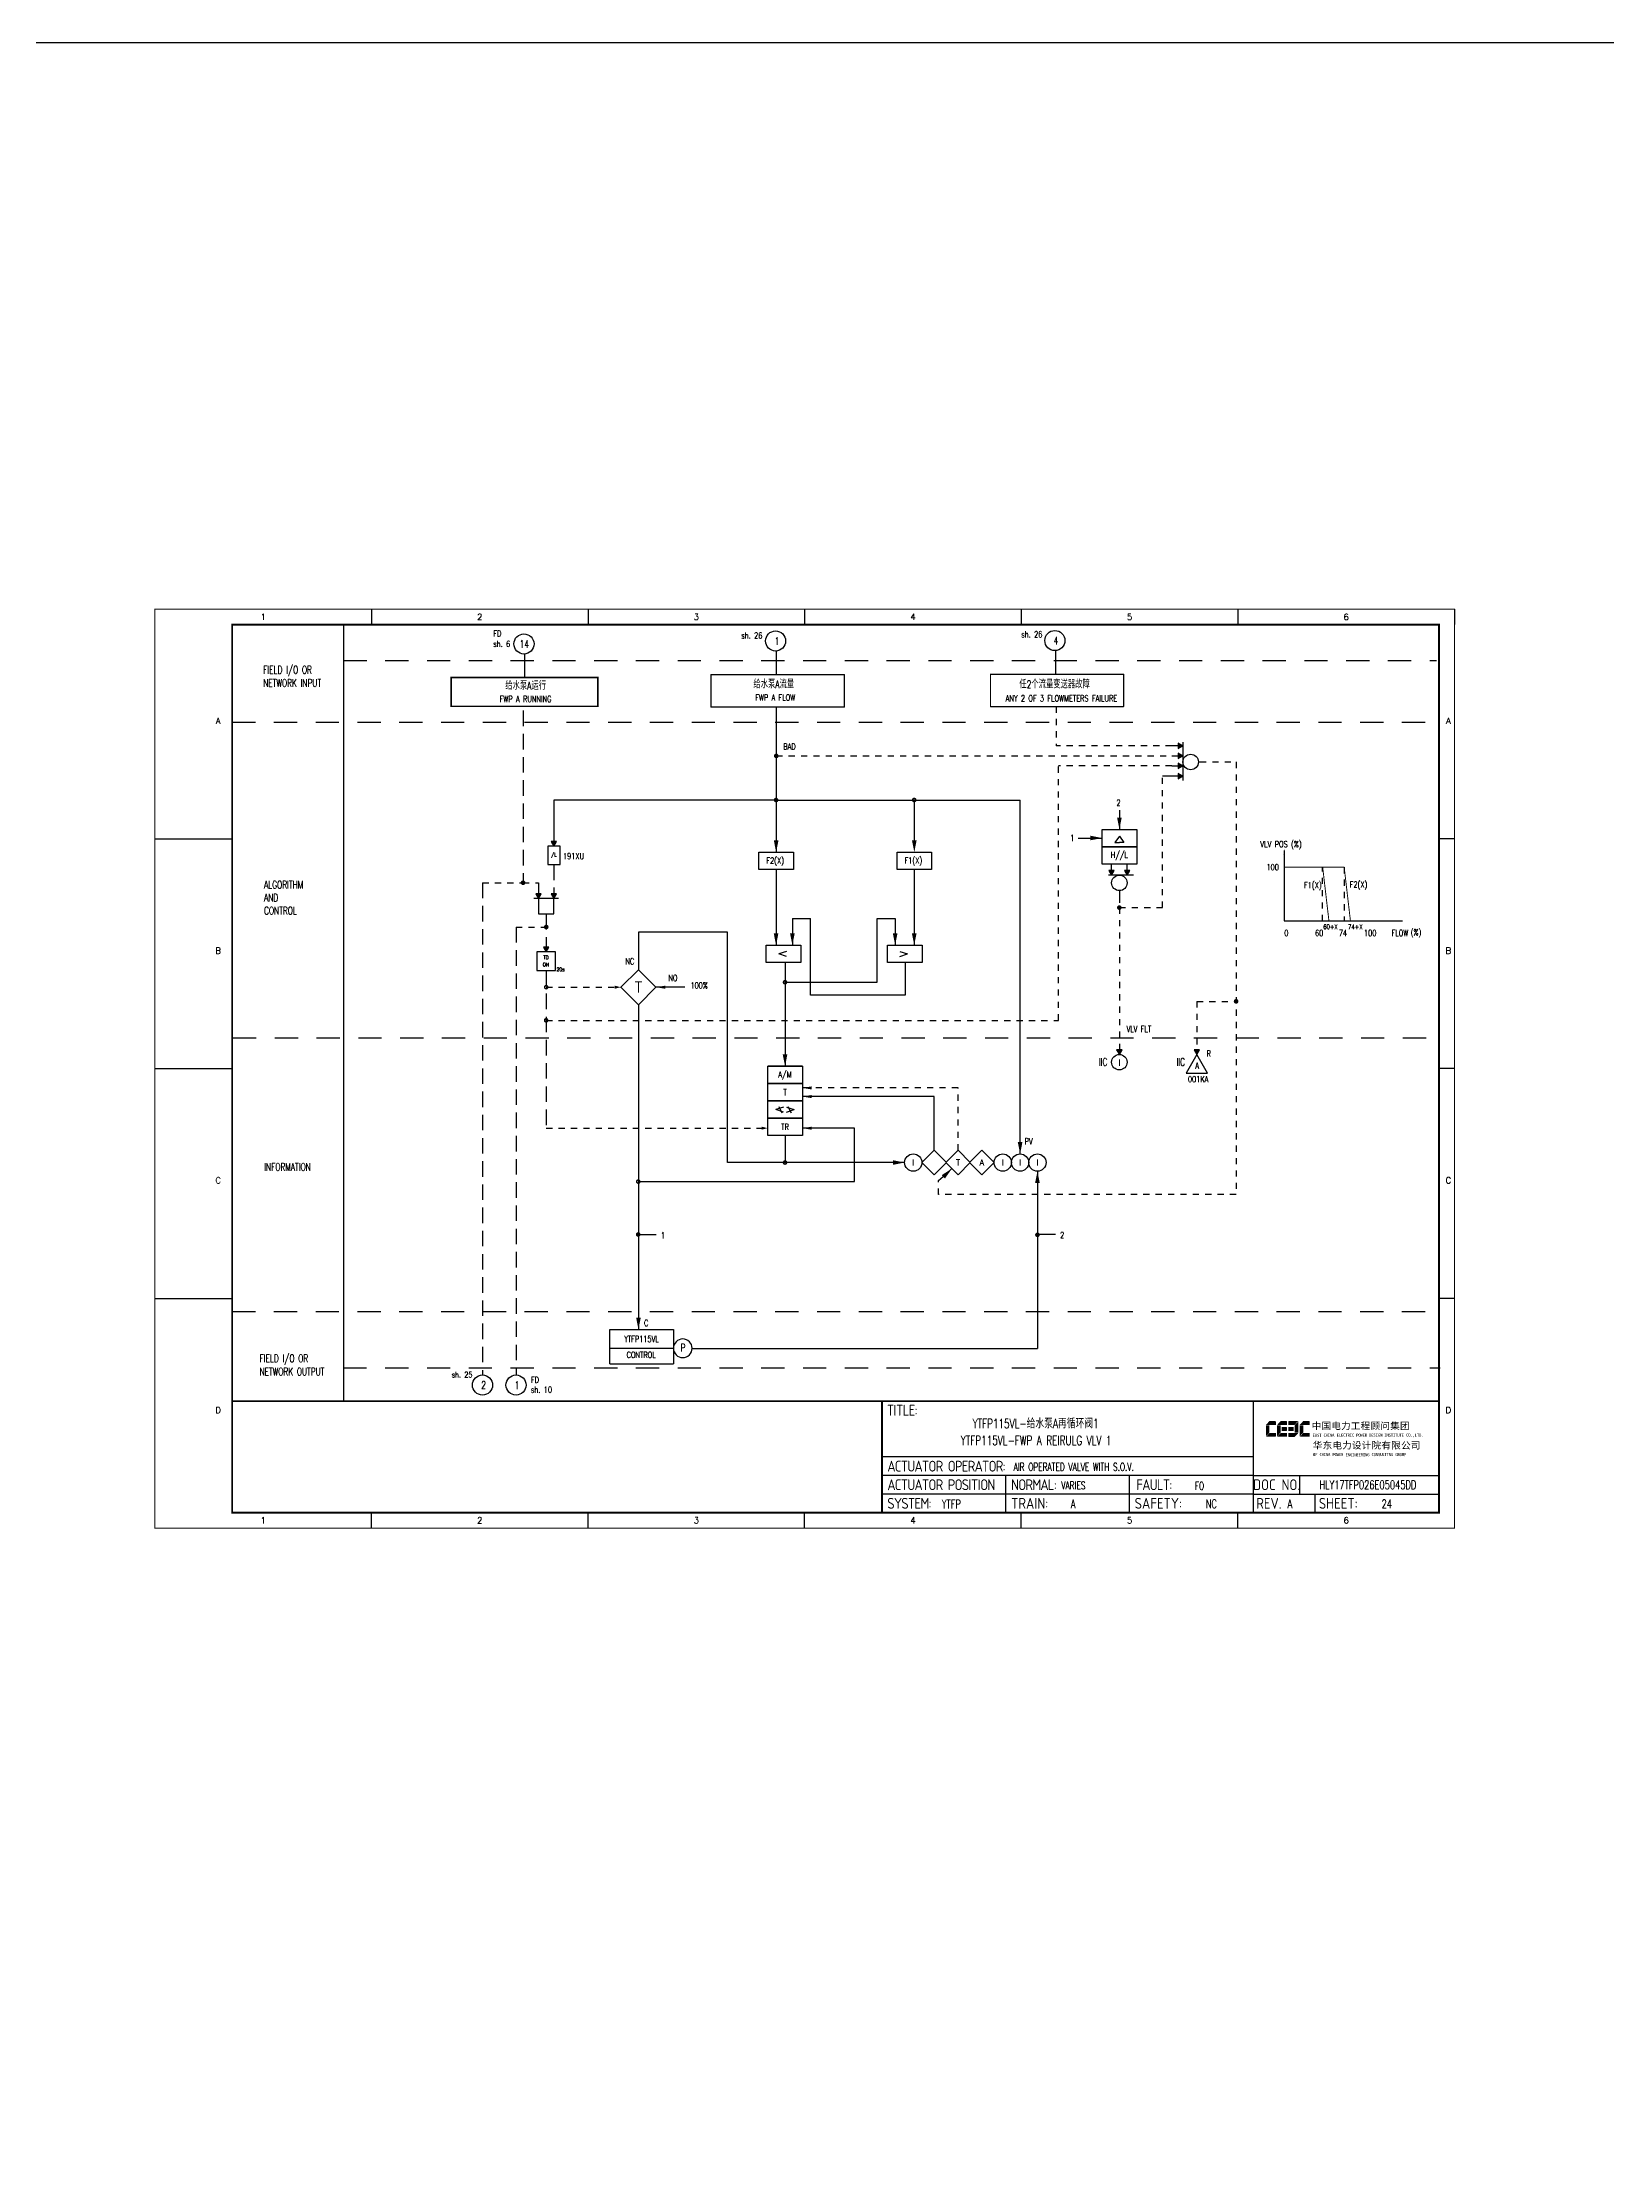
# Model space of a CAD drawing. Header units: millimetres. Extents: x 38833 to 52469, y 29493 to 32647.
# Drawn here: x 48428 to 48933, y 31959 to 32647 of the extents above; entities that cross this region are included whole.
import ezdxf
from ezdxf.enums import TextEntityAlignment as Align

# ---------------------------------------------------------------- set-up
doc = ezdxf.new("R2010")
doc.units = ezdxf.units.MM
for name, pattern in [('D2', [6, 2, -2, 2]), ('DASHED', [0.75, 0.5, -0.25]), ('JIS_02_0.7', [1.35, 0.75, -0.6])]:
    doc.linetypes.add(name, pattern=pattern)
for name, color, linetype in [('ALARM', 4, 'Continuous'), ('BLOCK', 7, 'Continuous'), ('BORDER', 1, 'Continuous'), ('DASH_2', 6, 'D2'), ('INSTRUMENT', 4, 'Continuous'), ('LINE_2', 6, 'Continuous'), ('MLINE', 6, 'Continuous'), ('TEXT', 7, 'Continuous'), ('TITLE', 1, 'Continuous'), ('TK', 7, 'Continuous'), ('图框_外框线', 7, 'Continuous'), ('图框_标题栏文字', 6, 'Continuous')]:
    doc.layers.add(name, color=color, linetype=linetype)
doc.styles.add('DANIEL', font='COMPLEX', dxfattribs={"width": 0.7, "bigfont": 'GVFS'})
doc.styles.add('ecepdi', font='simhei.ttf', dxfattribs={"width": 0.9})
doc.styles.get("Standard").update_dxf_attribs({"font": 'romans.shx', "width": 0.7, "bigfont": 'hztxta.shx'})
doc.styles.add('工程字', font='gbenor.shx', dxfattribs={"bigfont": 'gbcbig.shx'})

# ---------------------------------------------------------------- blocks, each defined once
blk = doc.blocks.new('A$C1E0003F3')
h = blk.add_hatch(color=152)
edge = h.paths.add_edge_path()
edge.add_ellipse((5.15, 4.41), major_axis=(0, 0.211), ratio=0.769231, start_angle=-90, end_angle=0)
edge.add_line((5.15, 4.62), (3.22, 4.62))
edge.add_line((3.22, 4.62), (2.09, 3.35))
edge.add_line((2.09, 3.35), (5.32, 3.35))
edge.add_line((5.32, 3.35), (5.32, 4.41))
h.paths.add_polyline_path([(3.22, 3.23), (2.09, 3.23), (2.09, -0.36), (3.22, 0.91)])
edge = h.paths.add_edge_path()
edge.add_line((5.32, 0.81), (3.27, 0.81))
edge.add_line((3.27, 0.81), (2.13, -0.46))
edge.add_line((2.13, -0.46), (5.15, -0.46))
edge.add_ellipse((5.15, -0.25), major_axis=(0, 0.211), ratio=0.769231, start_angle=180, end_angle=270)
edge.add_line((5.32, -0.25), (5.32, 0.81))
h = blk.add_hatch(color=152)
edge = h.paths.add_edge_path()
edge.add_ellipse((8.78, 4.41), major_axis=(0, 0.211), ratio=0.769231, start_angle=-90, end_angle=0)
edge.add_line((8.78, 4.62), (6.84, 4.62))
edge.add_line((6.84, 4.62), (5.71, 3.35))
edge.add_line((5.71, 3.35), (8.94, 3.35))
edge.add_line((8.94, 3.35), (8.94, 4.41))
h.paths.add_polyline_path([(6.84, 3.23), (5.71, 3.23), (5.71, -0.36), (6.84, 0.91)])
edge = h.paths.add_edge_path()
edge.add_ellipse((8.78, 2.49), major_axis=(0, 0.211), ratio=0.769231, start_angle=-90, end_angle=0)
edge.add_line((8.78, 2.7), (7.22, 2.7))
edge.add_line((7.22, 2.7), (7.22, 1.44))
edge.add_line((7.22, 1.44), (8.78, 1.44))
edge.add_ellipse((8.78, 1.65), major_axis=(0, 0.211), ratio=0.769231, start_angle=180, end_angle=270)
edge.add_line((8.94, 1.65), (8.94, 2.49))
edge = h.paths.add_edge_path()
edge.add_line((8.94, 0.81), (6.89, 0.81))
edge.add_line((6.89, 0.81), (5.75, -0.46))
edge.add_line((5.75, -0.46), (8.78, -0.46))
edge.add_ellipse((8.78, -0.25), major_axis=(0, 0.211), ratio=0.769231, start_angle=180, end_angle=270)
edge.add_line((8.94, -0.25), (8.94, 0.81))
h = blk.add_hatch(color=1)
edge = h.paths.add_edge_path()
edge.add_line((12.48, 4.62), (9.46, 4.62))
edge.add_ellipse((9.46, 4.41), major_axis=(0, 0.211), ratio=0.769231, start_angle=0, end_angle=90)
edge.add_line((9.3, 4.41), (9.3, 3.35))
edge.add_line((9.3, 3.35), (11.35, 3.35))
edge.add_line((11.35, 3.35), (12.48, 4.62))
h.paths.add_polyline_path([(12.57, 4.56), (11.38, 3.23), (11.38, 0.93), (12.57, 0.93)])
edge = h.paths.add_edge_path()
edge.add_line((11.03, 2.7), (9.46, 2.7))
edge.add_ellipse((9.46, 2.49), major_axis=(0, 0.211), ratio=0.769231, start_angle=0, end_angle=90)
edge.add_line((9.3, 2.49), (9.3, 1.65))
edge.add_ellipse((9.46, 1.65), major_axis=(0, 0.211), ratio=0.769231, start_angle=90, end_angle=180)
edge.add_line((9.46, 1.44), (11.03, 1.44))
edge.add_line((11.03, 1.44), (11.03, 2.7))
h = blk.add_hatch(color=1)
edge = h.paths.add_edge_path()
edge.add_line((12.58, 0.79), (9.3, 0.79))
edge.add_line((9.3, 0.79), (9.3, -0.27))
edge.add_ellipse((9.46, -0.27), major_axis=(0, 0.211), ratio=0.769231, start_angle=90, end_angle=180)
edge.add_line((9.46, -0.48), (11.43, -0.48))
edge.add_line((11.43, -0.48), (12.58, 0.79))
h = blk.add_hatch(color=152)
edge = h.paths.add_edge_path()
edge.add_ellipse((16.11, 4.41), major_axis=(0, 0.211), ratio=0.769231, start_angle=-90, end_angle=0)
edge.add_line((16.11, 4.62), (14.14, 4.62))
edge.add_line((14.14, 4.62), (13, 3.35))
edge.add_line((13, 3.35), (16.27, 3.35))
edge.add_line((16.27, 3.35), (16.27, 4.41))
h.paths.add_polyline_path([(14.14, 3.23), (13, 3.23), (13, -0.36), (14.14, 0.91)])
edge = h.paths.add_edge_path()
edge.add_line((16.27, 0.81), (14.18, 0.81))
edge.add_line((14.18, 0.81), (13.04, -0.46))
edge.add_line((13.04, -0.46), (16.03, -0.46))
edge.add_ellipse((16.03, -0.15), major_axis=(0, 0.316), ratio=0.769231, start_angle=180, end_angle=270)
edge.add_line((16.27, -0.15), (16.27, 0.81))
at = {"layer": 'TITLE', "color": 7, "style": 'ecepdi'}
for s, p in [('中', (16.92, 1.94)), ('国', (20.09, 2)), ('电', (23.25, 1.99)), ('力', (26.39, 1.96)), ('工', (29.53, 1.95)), ('程', (32.71, 1.98)), ('顾', (35.9, 1.98)), ('问', (39.09, 1.94)), ('集', (42.26, 1.98)), ('团', (45.42, 2.01)), ('华', (17.24, -4.31)), ('东', (20.45, -4.29)), ('电', (23.62, -4.35)), ('力', (26.75, -4.32)), ('设', (29.92, -4.3)), ('计', (33.05, -4.31)), ('院', (36.26, -4.29)), ('有', (39.41, -4.29)), ('限', (42.57, -4.32)), ('公', (45.78, -4.38)), ('司', (48.91, -4.35))]:
    blk.add_text(s, height=2.2, dxfattribs=at).set_placement(p)
at = {"layer": 'TITLE', "color": 7, "style": 'ecepdi', "width": 0.975}
for s, p in [('E', (17.58, 0.02)), ('A', (18.29, 0.03)), ('S', (19, 0.03)), ('T', (19.7, 0.03)), ('C', (21.1, 0.09)), ('H', (21.77, 0.09)), ('I', (22.46, 0.09)), ('N', (23.17, 0.1)), ('A', (23.86, 0.1)), ('E', (25.35, 0.09)), ('L', (26.05, 0.11)), ('E', (26.76, 0.1)), ('C', (27.46, 0.12)), ('T', (28.18, 0.11)), ('R', (28.87, 0.1)), ('I', (29.57, 0.11)), ('C', (30.28, 0.1)), ('P', (31.64, 0.09)), ('O', (32.32, 0.08)), ('W', (33.03, 0.08)), ('E', (33.72, 0.08)), ('R', (34.42, 0.09)), ('D', (35.81, 0.1)), ('E', (36.52, 0.1)), ('S', (37.2, 0.1)), ('I', (37.91, 0.09)), ('G', (38.68, 0.11)), ('N', (39.38, 0.09)), ('I', (40.72, 0.07)), ('N', (41.43, 0.08)), ('S', (42.14, 0.08)), ('T', (42.83, 0.08)), ('I', (43.52, 0.09)), ('T', (44.22, 0.07)), ('U', (44.93, 0.07)), ('T', (45.63, 0.08)), ('E', (46.34, 0.09)), ('C', (47.76, 0.11)), ('O', (48.48, 0.1)), ('L', (50.56, 0.1)), ('T', (51.27, 0.1)), ('D', (51.96, 0.1)), ('O', (17.67, -6.18)), ('OF', (18.01, -6.2)), ('F', (18.37, -6.2)), ('C', (19.8, -6.19)), ('H', (20.47, -6.19)), ('I', (21.15, -6.19)), ('N', (21.87, -6.18)), ('A', (22.56, -6.18)), ('P', (23.98, -6.2)), ('O', (24.66, -6.21)), ('W', (25.36, -6.21)), ('E', (26.06, -6.21)), ('R', (26.75, -6.2)), ('E', (28.19, -6.24)), ('N', (28.91, -6.27)), ('G', (29.62, -6.26)), ('I', (30.32, -6.27)), ('N', (31.02, -6.27)), ('E', (31.7, -6.28)), ('E', (32.41, -6.27)), ('R', (33.1, -6.24)), ('I', (33.81, -6.24)), ('N', (34.51, -6.26)), ('G', (35.2, -6.24)), ('C', (36.61, -6.19)), ('O', (37.3, -6.21)), ('N', (38, -6.2)), ('S', (38.71, -6.21)), ('U', (39.41, -6.18)), ('L', (40.11, -6.18)), ('T', (40.81, -6.19)), ('I', (41.51, -6.21)), ('N', (42.2, -6.21)), ('G', (42.91, -6.17)), ('G', (44.29, -6.2)), ('R', (45, -6.21)), ('O', (45.69, -6.22)), ('U', (46.39, -6.2)), ('P', (47.1, -6.23)), ('.', (49.23, 0.1)), (',', (49.87, 0.1)), ('.', (52.72, 0.11))]:
    blk.add_text(s, height=1, dxfattribs=at).set_placement(p, align=Align.MIDDLE_CENTER)
blk = doc.blocks.new('A$C4C92442A')
for p, q in [((70, 297), (70, 292)), ((140, 297), (140, 292)), ((210, 297), (210, 292)), ((280, 297), (280, 292)), ((350, 297), (350, 292)), ((420, 297), (420, 292)), ((0, 222.75), (25, 222.75)), ((420, 222.75), (415, 222.75)), ((0, 148.5), (25, 148.5)), ((420, 148.5), (415, 148.5)), ((0, 74.25), (25, 74.25)), ((420, 74.25), (415, 74.25)), ((70, 0), (70, 5)), ((140, 0), (140, 5)), ((210, 0), (210, 5)), ((280, 0), (280, 5)), ((350, 0), (350, 5))]:
    blk.add_line(p, q)
at = {"color": 4}
blk.add_line((60.97, 292.06), (60.97, 41.06), dxfattribs=at)
at = {"layer": 'MLINE', "color": 4}
blk.add_line((60.97, 292), (60.97, 41.47), dxfattribs=at)
at = {"layer": 'MLINE', "color": 4, "linetype": 'JIS_02_0.7', "ltscale": 10}
for p, q in [((60.98, 280.37), (414.21, 280.37)), ((25, 260.5), (415, 260.5)), ((25.3, 158.43), (414.81, 158.43)), ((25, 69.96), (415, 69.96)), ((60.97, 51.77), (415.31, 51.77))]:
    blk.add_line(p, q, dxfattribs=at)
at = {"layer": '图框_外框线'}
for p, q in [((355, 5), (355, 41)), ((355, 23), (235, 23)), ((355, 17), (235, 17)), ((275, 11), (275, 17)), ((315, 11), (315, 17)), ((355, 17), (415, 17)), ((370, 11), (370, 17)), ((355, 11), (235, 11)), ((355, 11), (235, 11)), ((275, 5), (275, 11)), ((315, 5), (315, 11)), ((355, 11), (415, 11)), ((375, 5), (375, 11))]:
    blk.add_line(p, q, dxfattribs=at)
for points, const_width in [([(0, 0), (420, 0), (420, 297), (0, 297)], 0.3), ([(25, 5), (415, 5), (415, 292), (25, 292)], 0.6)]:
    blk.add_lwpolyline(points, close=True, dxfattribs=dict(at, const_width=const_width))
at = {"layer": '图框_外框线', "const_width": 0.6}
blk.add_lwpolyline([(235, 41), (25, 41)], dxfattribs=at)
at = {"layer": '图框_外框线'}
blk.add_lwpolyline([(415, 41, 0.6, 0.6, 0), (235, 41, 0.6, 0.6, 0), (235, 5, 0, 0, 0)], format="xyseb", dxfattribs=at)
blk.add_blockref('A$C1E0003F3', (356.94, 29.95))
at = {"layer": 'MLINE', "color": 4, "char_height": 2.5, "width": 31.8959, "attachment_point": 1}
for s, insert in [('FIELD I/O OR', (35.03, 278.64)), ('NETWORK INPUT', (35.03, 274.39)), ('ALGORITHM\\PAND\\PCONTROL', (35.32, 209.16)), ('INFORMATION', (35.35, 117.98)), ('FIELD I/O OR', (33.84, 56.09)), ('NETWORK OUTPUT', (33.84, 51.84))]:
    blk.add_mtext(s, dxfattribs=dict(at, insert=insert))
at = {"layer": 'TK', "color": 3}
for s, p in [('1', (35, 294.5)), ('2', (105, 294.5)), ('3', (175, 294.5)), ('4', (245, 294.5)), ('5', (315, 294.5)), ('6', (385, 294.5)), ('1', (35, 2.5)), ('2', (105, 2.5)), ('3', (175, 2.5)), ('4', (245, 2.5)), ('5', (315, 2.5)), ('6', (385, 2.5))]:
    blk.add_text(s, height=2, dxfattribs=at).set_placement(p, align=Align.MIDDLE)
for s, p in [('A', (20.5, 259.88)), ('A', (418, 259.88)), ('B', (20.5, 185.62)), ('B', (418, 185.62)), ('C', (20.5, 111.38)), ('C', (418, 111.38)), ('D', (20.5, 37.12)), ('D', (418, 37.12))]:
    blk.add_text(s, height=2, dxfattribs=at).set_placement(p, align=Align.CENTER)
at = {"layer": '图框_标题栏文字', "char_height": 3.5, "style": '工程字'}
for s, insert, width, attachment_point in [('{\\T0.9; TITLE:}', (234.86, 38.09), 14.2249, 4), ('{\\T0.9; ACTUATOR OPERATOR:}', (235, 20), 40, 4), ('{\\T0.9; ACTUATOR POSITION}', (235, 14), 45, 4), ('{\\T0.9; NORMAL:}', (275, 14), 18.2557, 4), ('{\\T0.9; FAULT:}', (315.44, 14), 15, 4), ('DOC NO.', (362.5, 14), 15, 5), ('{\\T0.9; SYSTEM:}', (235, 8), 17.9526, 4), ('{\\T0.9; }TRAIN: ', (275, 8), 17.6638, 4), ('SAFETY:', (324.3, 8), 22.3993, 5), ('REV.', (360, 8), 10, 5), ('SHEET:', (382.42, 8), 20, 5)]:
    blk.add_mtext(s, dxfattribs=dict(at, insert=insert, width=width, attachment_point=attachment_point))
blk = doc.blocks.new('USR16')
at = {"layer": 'MLINE'}
blk.add_lwpolyline([(0, 0, 0, 1, 0), (0, 4, 1, 1, 0)], format="xyseb", dxfattribs=at)
blk = doc.blocks.new('*X19')
at = {"color": 0}
for p, q in [((207.5, 341.99), (207.51, 342)), ((207.52, 341.87), (207.55, 341.9)), ((207.53, 342.16), (207.57, 342.2)), ((207.56, 341.77), (207.59, 341.8)), ((207.61, 342.1), (207.62, 342.12)), ((207.61, 341.68), (207.62, 341.69)), ((207.62, 342.26), (207.74, 342.37)), ((207.62, 341.83), (207.89, 342.1)), ((207.62, 341.98), (207.75, 342.1)), ((207.69, 341.61), (207.87, 341.8)), ((207.73, 341.8), (207.76, 341.82)), ((207.77, 342.4), (207.84, 342.47)), ((207.77, 341.56), (207.82, 341.6)), ((207.81, 342.3), (207.88, 342.37)), ((207.87, 341.52), (207.91, 341.55)), ((207.9, 342.39), (208.01, 342.5)), ((207.9, 342.25), (207.95, 342.3)), ((207.9, 342.11), (207.99, 342.2)), ((207.9, 341.97), (207.93, 342)), ((207.9, 341.83), (207.97, 341.9)), ((207.9, 341.68), (208.02, 341.8)), ((208, 341.5), (208.05, 341.55)), ((208.02, 342.37), (208.13, 342.48)), ((208.03, 342.1), (208.13, 342.2)), ((208.07, 342), (208.18, 342.1)), ((208.09, 342.3), (208.18, 342.38)), ((208.12, 341.9), (208.18, 341.96)), ((208.16, 341.8), (208.18, 341.82)), ((208.17, 341.53), (208.19, 341.55)), ((208.18, 342.24), (208.23, 342.3)), ((208.18, 341.68), (208.2, 341.7)), ((208.19, 342.4), (208.23, 342.44)), ((208.24, 341.6), (208.44, 341.8)), ((208.31, 342.37), (208.32, 342.39)), ((208.32, 342.1), (208.44, 342.23)), ((208.32, 341.82), (208.45, 341.95)), ((208.37, 342.3), (208.39, 342.31)), ((208.46, 342.1), (208.48, 342.13)), ((208.46, 341.82), (208.47, 341.83)), ((208.5, 342), (208.5, 342))]:
    blk.add_line(p, q, dxfattribs=at)
blk = doc.blocks.new('*X18')
at = {"color": 0}
for p, q in [((207.51, 341.9), (207.62, 341.9)), ((207.54, 342.2), (207.62, 342.2)), ((207.54, 341.8), (208.46, 341.8)), ((207.55, 342.1), (207.62, 342.1)), ((207.6, 342.3), (208.4, 342.3)), ((207.6, 341.7), (207.62, 341.7)), ((207.7, 342.4), (207.9, 342.4)), ((207.7, 341.6), (207.9, 341.6)), ((207.82, 342.1), (207.9, 342.1)), ((207.9, 342.2), (208.18, 342.2)), ((207.9, 341.9), (208.18, 341.9)), ((208.18, 342.4), (208.3, 342.4)), ((208.18, 341.7), (208.4, 341.7)), ((208.18, 341.6), (208.3, 341.6)), ((208.45, 342.2), (208.46, 342.2)), ((208.45, 341.9), (208.49, 341.9))]:
    blk.add_line(p, q, dxfattribs=at)
blk = doc.blocks.new('*X17')
at = {"color": 0}
for p, q in [((207.5, 342), (207.625, 342)), ((207.9, 342), (208.175, 342)), ((208.45, 342), (208.5, 342))]:
    blk.add_line(p, q, dxfattribs=at)
blk = doc.blocks.new('*X16')
at = {"color": 0}
for p, q in [((207.625, 341.75), (207.625, 341.825)), ((207.825, 342.375), (207.9, 342.375))]:
    blk.add_line(p, q, dxfattribs=at)
blk = doc.blocks.new('*X15')
at = {"color": 0}
for p, q in [((207.51, 342.1), (207.55, 342.1)), ((207.53, 341.82), (207.55, 341.82)), ((207.62, 342.1), (207.62, 342.3)), ((207.62, 342.1), (207.82, 342.1)), ((207.62, 341.82), (207.62, 342.02)), ((207.62, 341.82), (207.82, 341.82)), ((207.62, 341.67), (207.62, 341.75)), ((207.67, 342.37), (207.82, 342.37)), ((207.78, 341.55), (207.82, 341.55)), ((207.9, 342.37), (207.9, 342.49)), ((207.9, 342.37), (208.1, 342.37)), ((207.9, 342.1), (207.9, 342.3)), ((207.9, 342.1), (208.1, 342.1)), ((207.9, 341.82), (207.9, 342.02)), ((207.9, 341.82), (208.1, 341.82)), ((207.9, 341.55), (207.9, 341.75)), ((207.9, 341.55), (208.1, 341.55)), ((208.18, 342.37), (208.18, 342.47)), ((208.18, 342.37), (208.33, 342.37)), ((208.18, 342.1), (208.18, 342.3)), ((208.18, 342.1), (208.37, 342.1)), ((208.18, 341.82), (208.18, 342.02)), ((208.18, 341.82), (208.37, 341.82)), ((208.18, 341.55), (208.18, 341.75)), ((208.18, 341.55), (208.22, 341.55)), ((208.45, 342.1), (208.45, 342.22)), ((208.45, 342.1), (208.49, 342.1)), ((208.45, 341.82), (208.45, 342.02)), ((208.45, 341.82), (208.47, 341.82))]:
    blk.add_line(p, q, dxfattribs=at)
blk = doc.blocks.new('USR06')
at = {"layer": 'MLINE'}
blk.add_circle((0, 0), 0.5, dxfattribs=at)
for name in ['*X19', '*X17', '*X15', '*X18', '*X16']:
    blk.add_blockref(name, (-208, -342), dxfattribs=at)
blk = doc.blocks.new('ARROW')
at = {"layer": 'DASH_2'}
blk.add_blockref('USR16', (0, 0), dxfattribs=at)
blk = doc.blocks.new('DOT')
at = {"const_width": 0.5}
blk.add_lwpolyline([(-0.25, 0, 1), (0.25, 0, 1)], format="xyb", close=True, dxfattribs=at)
blk = doc.blocks.new('INS00')
at = {"layer": 'INSTRUMENT', "color": 0}
blk.add_lwpolyline([(6, 0, 1), (-6, 0, 1)], format="xyb", close=True, dxfattribs=at)
at = {"layer": 'INSTRUMENT', "flags": 1}
for tag, p in [('INSNAM', (0, 9)), ('INSDGN', (0, -9)), ('INSTYP', (0, -12)), ('INSSUP', (0, -15)), ('INSMAN', (0, -18)), ('INSREM', (0, -21))]:
    blk.add_attdef(tag, text='', height=3, dxfattribs=at).set_placement(p, align=Align.TOP_CENTER)
at = {"layer": 'INSTRUMENT', "width": 0.7}
for tag, p in [('INSIDE', (0, 2)), ('INSSYS', (0, -2))]:
    blk.add_attdef(tag, text='', height=2.5, dxfattribs=at).set_placement(p, align=Align.MIDDLE)
for tag, p in [('INSHH', (6, 3.5)), ('INSL', (6, -3)), ('INSLL', (6, -6))]:
    blk.add_attdef(tag, p, '', height=2.5, dxfattribs=at)
at = {"layer": 'INSTRUMENT', "linetype": 'DASHED', "width": 0.7}
blk.add_attdef('INSH', (6, 0.5), '', height=2.5, dxfattribs=at)
blk = doc.blocks.new('huo')
at = {"layer": 'BORDER'}
for points in [[(-72.15, 909.27), (-73.65, 910.13), (-73.65, 908.4)], [(-72.15, 904.27), (-73.65, 905.13), (-73.65, 903.4)]]:
    blk.add_hatch(color=256, dxfattribs=at).paths.add_polyline_path(points)
for p, q in [((-72.15, 909.27), (-75.75, 909.27)), ((-72.15, 911.28), (-72.15, 903.28)), ((-72.15, 904.27), (-75.75, 904.27)), ((-67.15, 906.77), (-65.15, 906.77))]:
    blk.add_line(p, q, dxfattribs=at)
for points in [[(-72.15, 909.27), (-73.65, 910.13), (-73.65, 908.4)], [(-72.15, 904.27), (-73.65, 905.13), (-73.65, 903.4)]]:
    blk.add_lwpolyline(points, close=True, dxfattribs=at)
blk.add_circle((-69.65, 906.77), 2.5, dxfattribs=at)

msp = doc.modelspace()

# ---------------------------------------------------------------- hatches: boundary and pattern name
for points in [[(48775.67, 32319.66), (48776.53, 32321.16), (48774.8, 32321.16)], [(48800.74, 32319.65), (48801.61, 32321.15), (48799.88, 32321.15)]]:
    msp.add_hatch(color=256).paths.add_polyline_path(points)
at = {"layer": 'BORDER'}
for points in [[(48796.22, 32419.37), (48794.72, 32420.24), (48794.72, 32418.51)], [(48796.22, 32416.2), (48794.72, 32417.06), (48794.72, 32415.33)], [(48796.22, 32412.91), (48794.72, 32413.78), (48794.72, 32412.05)], [(48796.22, 32409.63), (48794.72, 32410.49), (48794.72, 32408.76)], [(48592.96, 32387.02), (48593.82, 32388.52), (48592.09, 32388.52)], [(48587.96, 32370.06), (48588.82, 32371.56), (48587.09, 32371.56)], [(48592.96, 32370.06), (48593.82, 32371.56), (48592.09, 32371.56)], [(48590.46, 32352.85), (48591.32, 32354.35), (48589.59, 32354.35)]]:
    msp.add_hatch(color=256, dxfattribs=at).paths.add_polyline_path(points)

# ---------------------------------------------------------------- linework, layer by layer
for p, q in [((48583.45, 32449.11), (48583.45, 32441.51)), ((48664.75, 32450.05), (48664.75, 32442.45)), ((48754.99, 32450.2), (48754.99, 32442.6)), ((48562.51, 32441.51), (48605.43, 32441.51)), ((48643.81, 32442.45), (48686.74, 32442.45)), ((48643.81, 32431.95), (48643.81, 32442.45)), ((48686.74, 32442.45), (48686.74, 32431.95)), ((48734.06, 32442.6), (48776.98, 32442.6)), ((48776.98, 32442.6), (48776.98, 32432.09)), ((48686.74, 32431.95), (48643.81, 32431.95)), ((48776.98, 32431.97), (48734.06, 32431.97)), ((48792.63, 32409.63), (48789.65, 32409.63)), ((48592.96, 32401.9), (48592.96, 32387.02)), ((48664.82, 32401.9), (48592.96, 32401.9)), ((48649.11, 32359.15), (48620.28, 32359.15)), ((48620.28, 32359.15), (48620.28, 32347.05)), ((48649.11, 32284.73), (48649.11, 32359.15)), ((48670.02, 32363.57), (48670.02, 32355)), ((48670.02, 32363.57), (48675.85, 32363.57)), ((48675.85, 32338.81), (48675.85, 32363.57)), ((48697.42, 32343.01), (48697.42, 32363.57)), ((48697.42, 32363.57), (48703.24, 32363.57)), ((48703.24, 32363.57), (48703.24, 32355)), ((48706.42, 32349.4), (48706.42, 32338.81)), ((48667.65, 32343.01), (48697.42, 32343.01)), ((48706.42, 32338.81), (48675.85, 32338.81)), ((48690.07, 32295.83), (48673.25, 32295.83)), ((48690.07, 32278.64), (48690.07, 32295.83)), ((48664.75, 32284.73), (48649.11, 32284.73)), ((48620.73, 32278.64), (48690.07, 32278.64)), ((48611.06, 32224.69), (48631.58, 32224.69)), ((48611.06, 32219.7), (48631.58, 32219.7))]:
    msp.add_line(p, q)
at = {"linetype": 'DASHED', "ltscale": 10}
for p, q in [((48583, 32430.78), (48583, 32375.16)), ((48592.96, 32381.02), (48592.96, 32370.06)), ((48569.89, 32375.16), (48569.89, 32216.08)), ((48587.96, 32375.16), (48587.96, 32370.06)), ((48590.46, 32365.06), (48590.46, 32352.85)), ((48580.72, 32360.85), (48580.72, 32216.07)), ((48590.46, 32346.85), (48590.48, 32295.84))]:
    msp.add_line(p, q, dxfattribs=at)
at = {"linetype": 'D2'}
for p, q in [((48841.37, 32362.8), (48841.37, 32380.2)), ((48848.32, 32380.2), (48848.32, 32362.8))]:
    msp.add_line(p, q, dxfattribs=at)
for points in [[(39417.51, 32646.72), (50497.51, 32646.72), (50497.51, 29493.1), (39417.51, 29493.1)], [(48775.67, 32319.66), (48776.53, 32321.16), (48774.8, 32321.16)], [(48800.74, 32319.65), (48801.61, 32321.15), (48799.88, 32321.15)]]:
    msp.add_lwpolyline(points, close=True)
for points, const_width in [([(48559.75, 32441.51), (48607.15, 32441.51), (48607.15, 32432.17), (48559.75, 32432.17), (48559.75, 32441.51)], 0.5), ([(48643.81, 32442.45), (48686.74, 32442.45), (48686.74, 32431.95), (48643.81, 32431.95), (48643.81, 32442.45)], 0.3), ([(48734.06, 32442.6), (48776.98, 32442.6), (48776.98, 32432.09), (48734.06, 32432.09), (48734.06, 32442.6)], 0.3), ([(48848.32, 32380.2), (48828.95, 32380.2)], 0.3), ([(48841.37, 32380.2), (48843.4, 32362.8), (48857.83, 32362.8)], 0.3), ([(48848.32, 32380.2), (48850.35, 32362.8), (48857.75, 32362.8)], 0.3)]:
    msp.add_lwpolyline(points, dxfattribs=dict(const_width=const_width))
at = {"const_width": 0.5}
for points in [[(48664.32, 32416.16, 1), (48665.32, 32416.16, 1)], [(48664.25, 32401.9, 1), (48665.25, 32401.9, 1)], [(48664.25, 32401.9, 1), (48665.25, 32401.9, 1)], [(48708.89, 32401.9, 1), (48709.89, 32401.9, 1)], [(48708.89, 32401.9, 1), (48709.89, 32401.9, 1)], [(48582.5, 32375.16, 1), (48583.5, 32375.16, 1)], [(48775.17, 32367.12, 1), (48776.17, 32367.12, 1)], [(48589.98, 32360.85, 1), (48590.98, 32360.85, 1)], [(48589.96, 32341.4, 1), (48590.96, 32341.4, 1)], [(48667.15, 32343.01, 1), (48668.15, 32343.01, 1)], [(48667.15, 32343.01, 1), (48668.15, 32343.01, 1)], [(48812.9, 32336.83, 1), (48813.9, 32336.83, 1)], [(48589.96, 32330.69, 1), (48590.96, 32330.69, 1)], [(48667.15, 32284.73, 1), (48668.15, 32284.73, 1)], [(48619.71, 32278.57, 1), (48620.71, 32278.57, 1)], [(48619.71, 32261.48, 1), (48620.71, 32261.48, 1)], [(48748.71, 32261.36, 1), (48749.71, 32261.36, 1)]]:
    msp.add_lwpolyline(points, format="xyb", close=True, dxfattribs=at)
for points in [[(48775.69, 32392.42, 0, 1.5, 0), (48775.69, 32396.23, 1.5, 1.5, 0)], [(48664.78, 32385.02, 0, 1.5, 0), (48664.78, 32388.83, 1.5, 1.5, 0)], [(48709.42, 32385.05, 0, 1.5, 0), (48709.42, 32388.85, 1.5, 1.5, 0)], [(48770.09, 32389.62, 0, 1.5, 0), (48766.28, 32389.62, 1.5, 1.5, 0)], [(48664.75, 32355, 0, 1.5, 0), (48664.75, 32358.8, 1.5, 1.5, 0)], [(48670.02, 32355, 0, 1.5, 0), (48670.02, 32358.8, 1.5, 1.5, 0)], [(48703.24, 32355, 0, 1.5, 0), (48703.24, 32358.8, 1.5, 1.5, 0)], [(48709.39, 32355, 0, 1.5, 0), (48709.39, 32358.8, 1.5, 1.5, 0)], [(48667.65, 32315.85, 0, 1.5, 0), (48667.65, 32319.66, 1.5, 1.5, 0)], [(48743.61, 32287.53, 0, 1.5, 0), (48743.61, 32291.34, 1.5, 1.5, 0)], [(48706.29, 32284.73, 0, 1.5, 0), (48702.49, 32284.73, 1.5, 1.5, 0)], [(48721.57, 32282.75, 0, 1.5, 0), (48718.81, 32280.13, 1.5, 1.5, 0)], [(48749.21, 32281.93, 0, 1.5, 0), (48749.21, 32278.13, 1.5, 1.5, 0)], [(48620.28, 32230.82, 0, 1.5, 0), (48620.28, 32234.62, 1.5, 1.5, 0)]]:
    msp.add_lwpolyline(points, format="xyseb")
at = {"color": 1}
msp.add_lwpolyline([(48804.21, 32313.65), (48800.74, 32319.65), (48797.28, 32313.65)], close=True, dxfattribs=at)
msp.add_lwpolyline([(48611.06, 32219.7), (48611.06, 32230.82), (48631.58, 32230.82), (48631.58, 32219.7)])
for centre, radius in [((48583.29, 32452.34), 3.25), ((48664.6, 32453.3), 3.25), ((48754.84, 32453.43), 3.25), ((48775.67, 32317.16), 2.5), ((48569.89, 32212.82), 3.25), ((48580.72, 32212.82), 3.25)]:
    msp.add_circle(centre, radius)
at = {"layer": 'ALARM'}
for points in [[(48620.28, 32335.74), (48614.63, 32341.4), (48620.28, 32347.05), (48625.94, 32341.4)], [(48715.85, 32280.77), (48711.89, 32284.73), (48715.85, 32288.69), (48719.81, 32284.73)], [(48723.55, 32280.77), (48719.59, 32284.73), (48723.55, 32288.69), (48727.51, 32284.73)], [(48731.25, 32280.77), (48727.29, 32284.73), (48731.25, 32288.69), (48735.21, 32284.73)]]:
    msp.add_lwpolyline(points, close=True, dxfattribs=at)
at = {"layer": 'BLOCK'}
for p, q in [((48770.09, 32392.42), (48781.29, 32392.42)), ((48770.09, 32386.82), (48770.09, 32392.42)), ((48781.29, 32392.42), (48781.29, 32386.82)), ((48781.29, 32386.82), (48770.09, 32386.82)), ((48770.09, 32386.82), (48781.29, 32386.82)), ((48770.09, 32381.22), (48770.09, 32386.82)), ((48781.29, 32386.82), (48781.29, 32381.22)), ((48659.23, 32385.02), (48670.33, 32385.02)), ((48659.23, 32379.42), (48659.23, 32385.02)), ((48670.33, 32379.42), (48659.23, 32379.42)), ((48670.33, 32385.02), (48670.33, 32379.42)), ((48703.87, 32385.05), (48714.97, 32385.05)), ((48703.87, 32379.44), (48703.87, 32385.05)), ((48714.97, 32379.44), (48703.87, 32379.44)), ((48714.97, 32385.05), (48714.97, 32379.44)), ((48781.29, 32381.22), (48770.09, 32381.22)), ((48661.6, 32355), (48672.8, 32355)), ((48661.6, 32349.4), (48661.6, 32355)), ((48672.8, 32355), (48672.8, 32349.4)), ((48700.71, 32355), (48711.91, 32355)), ((48700.71, 32349.4), (48700.71, 32355)), ((48711.91, 32355), (48711.91, 32349.4)), ((48672.8, 32349.4), (48661.6, 32349.4)), ((48711.91, 32349.4), (48700.71, 32349.4)), ((48662.05, 32315.85), (48673.25, 32315.85)), ((48662.05, 32315.85), (48673.25, 32315.85)), ((48673.25, 32315.85), (48662.05, 32315.85)), ((48662.05, 32310.25), (48662.05, 32315.85)), ((48662.05, 32310.25), (48673.25, 32310.25)), ((48673.25, 32310.25), (48662.05, 32310.25)), ((48662.05, 32310.25), (48673.25, 32310.25)), ((48662.05, 32304.65), (48662.05, 32310.25)), ((48673.25, 32315.85), (48673.25, 32310.25)), ((48673.25, 32310.25), (48673.25, 32304.65)), ((48662.05, 32304.65), (48673.25, 32304.65)), ((48662.05, 32304.65), (48673.25, 32304.65)), ((48673.25, 32304.65), (48662.05, 32304.65)), ((48662.05, 32299.05), (48662.05, 32304.65)), ((48673.25, 32304.65), (48673.25, 32299.05)), ((48673.25, 32299.05), (48662.05, 32299.05)), ((48662.05, 32299.05), (48673.25, 32299.05)), ((48662.05, 32293.45), (48662.05, 32299.05)), ((48673.25, 32299.05), (48673.25, 32293.45)), ((48673.25, 32293.45), (48662.05, 32293.45))]:
    msp.add_line(p, q, dxfattribs=at)
at = {"layer": 'BORDER'}
for p, q in [((48796.22, 32420.59), (48796.22, 32408.19)), ((48796.22, 32419.37), (48792.63, 32419.37)), ((48792.63, 32416.2), (48796.22, 32416.2)), ((48792.63, 32412.91), (48796.22, 32412.91)), ((48801.22, 32414.19), (48803.22, 32414.19)), ((48796.22, 32409.63), (48792.63, 32409.63)), ((48592.96, 32389.02), (48592.96, 32387.02)), ((48592.96, 32381.02), (48592.96, 32379.02)), ((48587.96, 32373.65), (48587.96, 32370.06)), ((48592.96, 32373.65), (48592.96, 32370.06)), ((48594.46, 32370.06), (48586.46, 32370.06)), ((48590.46, 32365.06), (48590.46, 32363.06)), ((48590.46, 32354.85), (48590.46, 32352.85)), ((48590.46, 32346.85), (48590.46, 32344.85))]:
    msp.add_line(p, q, dxfattribs=at)
for points in [[(48796.22, 32419.37), (48794.72, 32420.24), (48794.72, 32418.51)], [(48796.22, 32416.2), (48794.72, 32417.06), (48794.72, 32415.33)], [(48796.22, 32412.91), (48794.72, 32413.78), (48794.72, 32412.05)], [(48796.22, 32409.63), (48794.72, 32410.49), (48794.72, 32408.76)], [(48594.96, 32381.02), (48594.96, 32387.02), (48590.96, 32387.02), (48590.96, 32381.02)], [(48592.96, 32387.02), (48593.82, 32388.52), (48592.09, 32388.52)], [(48587.96, 32370.06), (48588.82, 32371.56), (48587.09, 32371.56)], [(48592.96, 32370.06), (48593.82, 32371.56), (48592.09, 32371.56)], [(48592.96, 32365.06), (48592.96, 32370.06), (48587.96, 32370.06), (48587.96, 32365.06)], [(48593.46, 32346.85), (48593.46, 32352.85), (48587.46, 32352.85), (48587.46, 32346.85)], [(48590.46, 32352.85), (48591.32, 32354.35), (48589.59, 32354.35)]]:
    msp.add_lwpolyline(points, close=True, dxfattribs=at)
msp.add_circle((48798.72, 32414.19), 2.5, dxfattribs=at)
at = {"layer": 'DASH_2', "color": 0}
for p, q in [((48755.21, 32432.1), (48755.21, 32419.37)), ((48664.82, 32416.16), (48794.43, 32416.2)), ((48792.63, 32419.37), (48755.21, 32419.37)), ((48756.02, 32330.69), (48756.02, 32412.91)), ((48792.63, 32412.91), (48756.02, 32412.91)), ((48801.75, 32414.19), (48813.4, 32414.19)), ((48813.4, 32414.19), (48813.4, 32274.35)), ((48789.65, 32367.11), (48789.65, 32409.63)), ((48569.89, 32375.16), (48583.5, 32375.16)), ((48583, 32375.16), (48587.96, 32375.16)), ((48775.67, 32367.12), (48775.67, 32319.66)), ((48775.69, 32370.62), (48775.69, 32367.11)), ((48775.69, 32367.11), (48789.65, 32367.11)), ((48580.72, 32360.85), (48590.98, 32360.85)), ((48590.46, 32341.4), (48614.63, 32341.4)), ((48590.46, 32330.69), (48756.02, 32330.69)), ((48800.74, 32336.83), (48800.74, 32319.65)), ((48800.74, 32336.83), (48813.4, 32336.83)), ((48723.55, 32308.85), (48673.25, 32308.85)), ((48723.55, 32288.69), (48723.55, 32308.85)), ((48590.48, 32295.84), (48662.05, 32295.84)), ((48717.25, 32278.89), (48721.57, 32282.75)), ((48717.25, 32274.36), (48717.25, 32278.89)), ((48813.4, 32274.36), (48717.25, 32274.36))]:
    msp.add_line(p, q, dxfattribs=at)
for points in [[(48612.63, 32341.4, 1, 0, 0), (48614.63, 32341.4, 0, 0, 0)], [(48628.94, 32341.4, 1, 0, 0), (48625.94, 32341.4, 0, 0, 0)], [(48676.25, 32308.85, 1, 0, 0), (48673.25, 32308.85, 0, 0, 0)], [(48676.25, 32306.05, 1, 0, 0), (48673.25, 32306.05, 0, 0, 0)], [(48660.05, 32295.84, 1, 0, 0), (48662.05, 32295.84, 0, 0, 0)], [(48676.25, 32295.83, 1, 0, 0), (48673.25, 32295.83, 0, 0, 0)]]:
    msp.add_lwpolyline(points, format="xyseb", dxfattribs=at)
at = {"layer": 'INSTRUMENT'}
for p, q in [((48775.69, 32390.18), (48774.22, 32388.22)), ((48774.22, 32388.22), (48775.69, 32388.22)), ((48775.69, 32390.18), (48777.16, 32388.22)), ((48777.16, 32388.22), (48775.69, 32388.22)), ((48668.1, 32352.98), (48665.65, 32352.16)), ((48668.1, 32351.35), (48665.65, 32352.16)), ((48704.75, 32352.98), (48707.2, 32352.16)), ((48704.75, 32351.35), (48707.2, 32352.16)), ((48667.13, 32302.63), (48664.68, 32301.82)), ((48665.66, 32302.8), (48666.64, 32300.84)), ((48668.11, 32302.63), (48670.56, 32301.82)), ((48668.6, 32302.8), (48669.58, 32300.84)), ((48667.13, 32301), (48664.68, 32301.82)), ((48668.11, 32301), (48670.56, 32301.82))]:
    msp.add_line(p, q, dxfattribs=at)
for points in [[(48715.85, 32286.45, 0, 0.49, 0), (48715.85, 32285.47, 0, 0, 0), (48715.85, 32284.49, 0, 0, 0)], [(48715.85, 32282.53, 0, 0.49, 0), (48715.85, 32283.51, 0, 0, 0), (48715.85, 32284.49, 0, 0, 0)]]:
    msp.add_lwpolyline(points, format="xyseb", dxfattribs=at)
for centre in [(48709.09, 32284.73), (48738.01, 32284.73), (48743.61, 32284.73), (48749.21, 32284.73)]:
    msp.add_circle(centre, 2.8, dxfattribs=at)
at = {"layer": 'MLINE', "color": 0}
for p, q in [((48664.75, 32431.95), (48664.75, 32385.02)), ((48664.75, 32401.9), (48729.85, 32401.9)), ((48709.39, 32401.9), (48709.39, 32387.23)), ((48728.9, 32401.9), (48743.61, 32401.9)), ((48743.61, 32287.53), (48743.61, 32401.9)), ((48664.75, 32397.51), (48664.75, 32385.02)), ((48775.69, 32398.59), (48775.69, 32392.42)), ((48762.41, 32389.62), (48770.09, 32389.62)), ((48664.75, 32379.42), (48664.75, 32355)), ((48709.39, 32379.44), (48709.39, 32355)), ((48667.65, 32349.4), (48667.65, 32329.17)), ((48635.29, 32341.4), (48625.94, 32341.4)), ((48620.28, 32335.74), (48620.28, 32230.82)), ((48667.65, 32329.64), (48667.65, 32315.85)), ((48715.85, 32306.05), (48673.25, 32306.05)), ((48715.85, 32288.69), (48715.85, 32306.05)), ((48667.65, 32293.45), (48667.65, 32284.73)), ((48706.29, 32284.73), (48664.75, 32284.73)), ((48749.21, 32281.93), (48749.21, 32224.62)), ((48620.21, 32261.48), (48626.01, 32261.48)), ((48749.21, 32261.53), (48755.02, 32261.53)), ((48637.62, 32224.62), (48749.21, 32224.62))]:
    msp.add_line(p, q, dxfattribs=at)
at = {"layer": 'MLINE'}
for p, q in [((48828.95, 32385.59), (48828.95, 32362.8)), ((48828.95, 32362.8), (48867.17, 32362.8))]:
    msp.add_line(p, q, dxfattribs=at)
for points in [[(48828.95, 32384.12, 0.49, 0, 0), (48828.95, 32386.08, 0, 0, 0)], [(48865.7, 32362.8, 0.49, 0, 0), (48867.66, 32362.8, 0, 0, 0)]]:
    msp.add_lwpolyline(points, format="xyseb", dxfattribs=at)

# ---------------------------------------------------------------- block references
msp.add_blockref('A$C4C92442A', (48463.99, 32166.59))
at = {"rotation": 270}
msp.add_blockref('huo', (47868.92, 32305.47), dxfattribs=at)
at = {"layer": 'DASH_2', "color": 0, "xscale": 0.7000000000007276, "yscale": 0.7000000000007276, "zscale": 0.7000000000007276}
for name, p in [('USR06', (48775.67, 32367.12)), ('USR16', (48743.61, 32287.53)), ('DOT', (48749.21, 32261.53))]:
    msp.add_blockref(name, p, dxfattribs=at)
at = {"layer": 'DASH_2', "color": 0, "yscale": 0.7000000000007276}
for name, p, xscale, zscale, rotation in [('USR16', (48673.25, 32308.85), -0.7000000000007276, 0.7, 270), ('USR16', (48673.25, 32306.05), -0.7000000000007276, 0.7, 270), ('USR16', (48721.57, 32282.75), 0.6999999999984069, 0.7, 130.9473435082727), ('ARROW', (48749.21, 32281.93), 0.7000000000007276, 0.7000000000007276, 180)]:
    msp.add_blockref(name, p, dxfattribs=dict(at, xscale=xscale, zscale=zscale, rotation=rotation))
at = {"layer": 'DASH_2', "xscale": 0.7000000000007276, "yscale": 0.7000000000007276, "zscale": 0.7000000000007276}
msp.add_blockref('USR06', (48620.21, 32261.48), dxfattribs=at)
at = {"layer": 'MLINE', "color": 0, "xscale": 0.7000000000007276, "yscale": 0.7000000000007276, "zscale": 0.7000000000007276}
for p in [(48775.69, 32392.42), (48703.24, 32355), (48709.39, 32355), (48620.28, 32230.82)]:
    msp.add_blockref('USR16', p, dxfattribs=at)
at = {"layer": 'MLINE', "color": 0, "xscale": 0.7000000000007276, "yscale": 0.7000000000007276, "zscale": 0.7000000000007276, "rotation": 90}
for p in [(48770.09, 32389.62), (48706.29, 32284.73)]:
    msp.add_blockref('USR16', p, dxfattribs=at)
at = {"layer": 'MLINE', "xscale": 0.7000000000007276, "yscale": 0.7000000000007276, "zscale": 0.7000000000007276}
msp.add_blockref('USR16', (48667.65, 32315.85), dxfattribs=at)
at = {"layer": 'TEXT', "xscale": 0.5039999999971769, "yscale": 0.5040000000008149, "zscale": 0.504}
msp.add_blockref('INS00', (48634.6, 32224.69), dxfattribs=at)

# ---------------------------------------------------------------- texts
at = {"width": 0.7}
msp.add_text('I', height=2, dxfattribs=at).set_placement((48775.7, 32316.03), align=Align.CENTER)
at = {"color": 1, "width": 0.7}
msp.add_text('A', height=2, dxfattribs=at).set_placement((48800.83, 32315.02), align=Align.CENTER)
at = {"width": 0.7}
for s, p in [('YTFP115VL-给水泵A再循环阀1 ', (48728.26, 32198.85)), ('YTFP115VL-FWP A REIRULG VLV 1 ', (48724.43, 32193.42))]:
    msp.add_text(s, height=3, dxfattribs=at).set_placement(p)
at = {"color": 4, "attachment_point": 1}
for s, insert, char_height, width in [('FD\\Psh. 6', (48573.37, 32456.72), 2, 73.0067), ('sh. 26', (48653.51, 32456.08), 2, 73.0067), ('sh. 26', (48743.98, 32456.45), 2, 73.0067), ('P', (48633.88, 32226.13), 2.5, 1.232), ('sh. 25', (48559.92, 32217.07), 1.8, 73.0067)]:
    msp.add_mtext(s, dxfattribs=dict(at, insert=insert, char_height=char_height, width=width))
at = {"attachment_point": 1}
for s, insert, char_height, width in [('1', (48664.3, 32454.51), 2.5, 73.0067), ('4', (48754.44, 32454.64), 2.5, 73.0067), ('14', (48581.9, 32453.55), 2.5, 73.0067), ('给水泵A运行', (48577.26, 32440.07), 2.5, 73.0067), ('给水泵A流量', (48657.43, 32440.55), 2.5, 73.0067), ('任2个流量变送器故障', (48743.37, 32440.53), 2.5, 73.0067), ('FWP A RUNNING', (48575.44, 32435.55), 2, 73.0067), ('FWP A FLOW ', (48658, 32436.03), 2, 73.0067), ('ANY 2 OF 3 FLOWMETERS FAILURE', (48738.94, 32435.76), 2, 73.0067), ('VLV FLT', (48778, 32328.92), 2, 73.0067), ('IIC', (48769.04, 32318.51), 2.5, 4.5039), ('IIC', (48794.11, 32318.5), 2.5, 4.5039), ('R', (48803.86, 32320.95), 2, 73.0067), ('001KA', (48797.83, 32312.67), 2, 73.0067), ('YTFP115VL', (48615.66, 32228.7), 2, 73.0067), ('CONTROL', (48616.46, 32223.57), 2, 73.0067), ('2', (48569.5, 32214.04), 2.5, 73.0067), ('1', (48580.32, 32214.03), 2.5, 73.0067), ('AIR OPERATED VALVE WITH S.O.V.', (48741.52, 32187.62), 2.5, 48.0499), ('VARIES', (48756.93, 32181.61), 2.5, 8.5983), ('FO', (48800.06, 32181.48), 2.5, 8.5983), ('YTFP', (48718.31, 32175.76), 2.8, 8.5983), ('A', (48760.01, 32175.8), 2.8, 8.5983), ('NC', (48803.59, 32175.8), 2.8, 8.5983), ('A', (48830.04, 32175.8), 2.8, 8.5983)]:
    msp.add_mtext(s, dxfattribs=dict(at, insert=insert, char_height=char_height, width=width))
at = {"color": 0, "insert": (48595.91, 32384.77), "char_height": 2, "width": 11.1697, "attachment_point": 1}
msp.add_mtext('191XU', dxfattribs=at)
at = {"color": 1, "char_height": 2, "width": 73.0067, "attachment_point": 1}
for s, insert in [('FD', (48585.54, 32215.5)), ('sh. 10', (48585.54, 32212.32))]:
    msp.add_mtext(s, dxfattribs=dict(at, insert=insert))
at = {"width": 0.7}
for tag, p, s in [('HLY17TFP026E05045DD', (48840.33, 32179.17), ''), ('24', (48860.41, 32172.99), '1')]:
    msp.add_attdef(tag, p, s, height=2.8, dxfattribs=at)
at = {"layer": 'ALARM'}
for s, height, p in [('T', 3.5, (48620.28, 32341.4)), ('T', 2, (48723.55, 32284.73)), ('A', 2, (48731.25, 32284.73))]:
    msp.add_text(s, height=height, dxfattribs=at).set_placement(p, align=Align.MIDDLE)
at = {"layer": 'BLOCK', "width": 0.7}
for s, p in [('2', (48775.39, 32401.01)), ('1', (48760.45, 32389.6)), ('H//L', (48775.69, 32384.02)), ('F1(X)', (48838.21, 32374.25)), ('F2(X)', (48852.97, 32374.45)), ('A/M', (48667.65, 32313.05)), ('T', (48667.65, 32307.45)), ('TR', (48667.65, 32296.25)), ('PV', (48746.34, 32291.57)), ('1', (48628.18, 32261.22)), ('2', (48757.18, 32261.27))]:
    msp.add_text(s, height=2, dxfattribs=at).set_placement(p, align=Align.MIDDLE)
at = {"layer": 'BLOCK', "color": 3, "width": 0.7}
for s, p in [('F2(X)', (48664.47, 32382.2)), ('F1(X)', (48709.12, 32382.22))]:
    msp.add_text(s, height=2, dxfattribs=at).set_placement(p, align=Align.MIDDLE)
at = {"layer": 'BLOCK', "style": 'DANIEL', "width": 0.8}
msp.add_text('20s', height=1.2, dxfattribs=at).set_placement((48595.12, 32347.17), align=Align.MIDDLE)
at = {"layer": 'BLOCK', "insert": (48622.08, 32233.88), "char_height": 2, "width": 3.3078, "attachment_point": 1}
msp.add_mtext('C', dxfattribs=at)
at = {"layer": 'BORDER', "style": 'DANIEL', "width": 0.8}
for s, p in [('/L', (48592.96, 32384.12)), ('TD', (48590.4, 32351.03)), ('ON', (48590.4, 32348.69))]:
    msp.add_text(s, height=1.2, dxfattribs=at).set_placement(p, align=Align.MIDDLE)
at = {"layer": 'INSTRUMENT', "width": 0.7}
for p in [(48709.09, 32284.73), (48738.01, 32284.73), (48743.61, 32284.73), (48749.21, 32284.73)]:
    msp.add_text('I', height=2, dxfattribs=at).set_placement(p, align=Align.MIDDLE)
at = {"layer": 'LINE_2', "color": 0, "width": 0.7}
msp.add_text('100%%%', height=2, dxfattribs=at).set_placement((48639.88, 32341.97), align=Align.MIDDLE)
at = {"layer": 'MLINE', "width": 0.7}
for s, height, p in [('VLV POS (%)', 2, (48821.27, 32386.62)), ('100', 2, (48823.24, 32379.19)), ('0', 2, (48828.95, 32357.9)), ('60', 2, (48838.9, 32357.9)), ('60+X', 1.5, (48841.53, 32360.21)), ('74', 2, (48846.6, 32357.9)), ('74+X', 1.5, (48849.54, 32360.14)), ('100', 2, (48854.73, 32357.9)), ('FLOW', 2, (48863.62, 32357.9)), (' (%)', 2, (48868.73, 32358.12))]:
    msp.add_text(s, height=height, dxfattribs=at).set_placement(p)
at = {"layer": 'MLINE', "color": 0, "width": 0.7}
for s, p in [('NC', (48616.07, 32348.75)), ('NO', (48629.94, 32343.4))]:
    msp.add_text(s, height=2, dxfattribs=at).set_placement(p)
at = {"layer": 'TEXT', "width": 0.7}
msp.add_text('BAD', height=2, dxfattribs=at).set_placement((48669.07, 32419.2), align=Align.MIDDLE)

doc.saveas('drawing.dxf')
